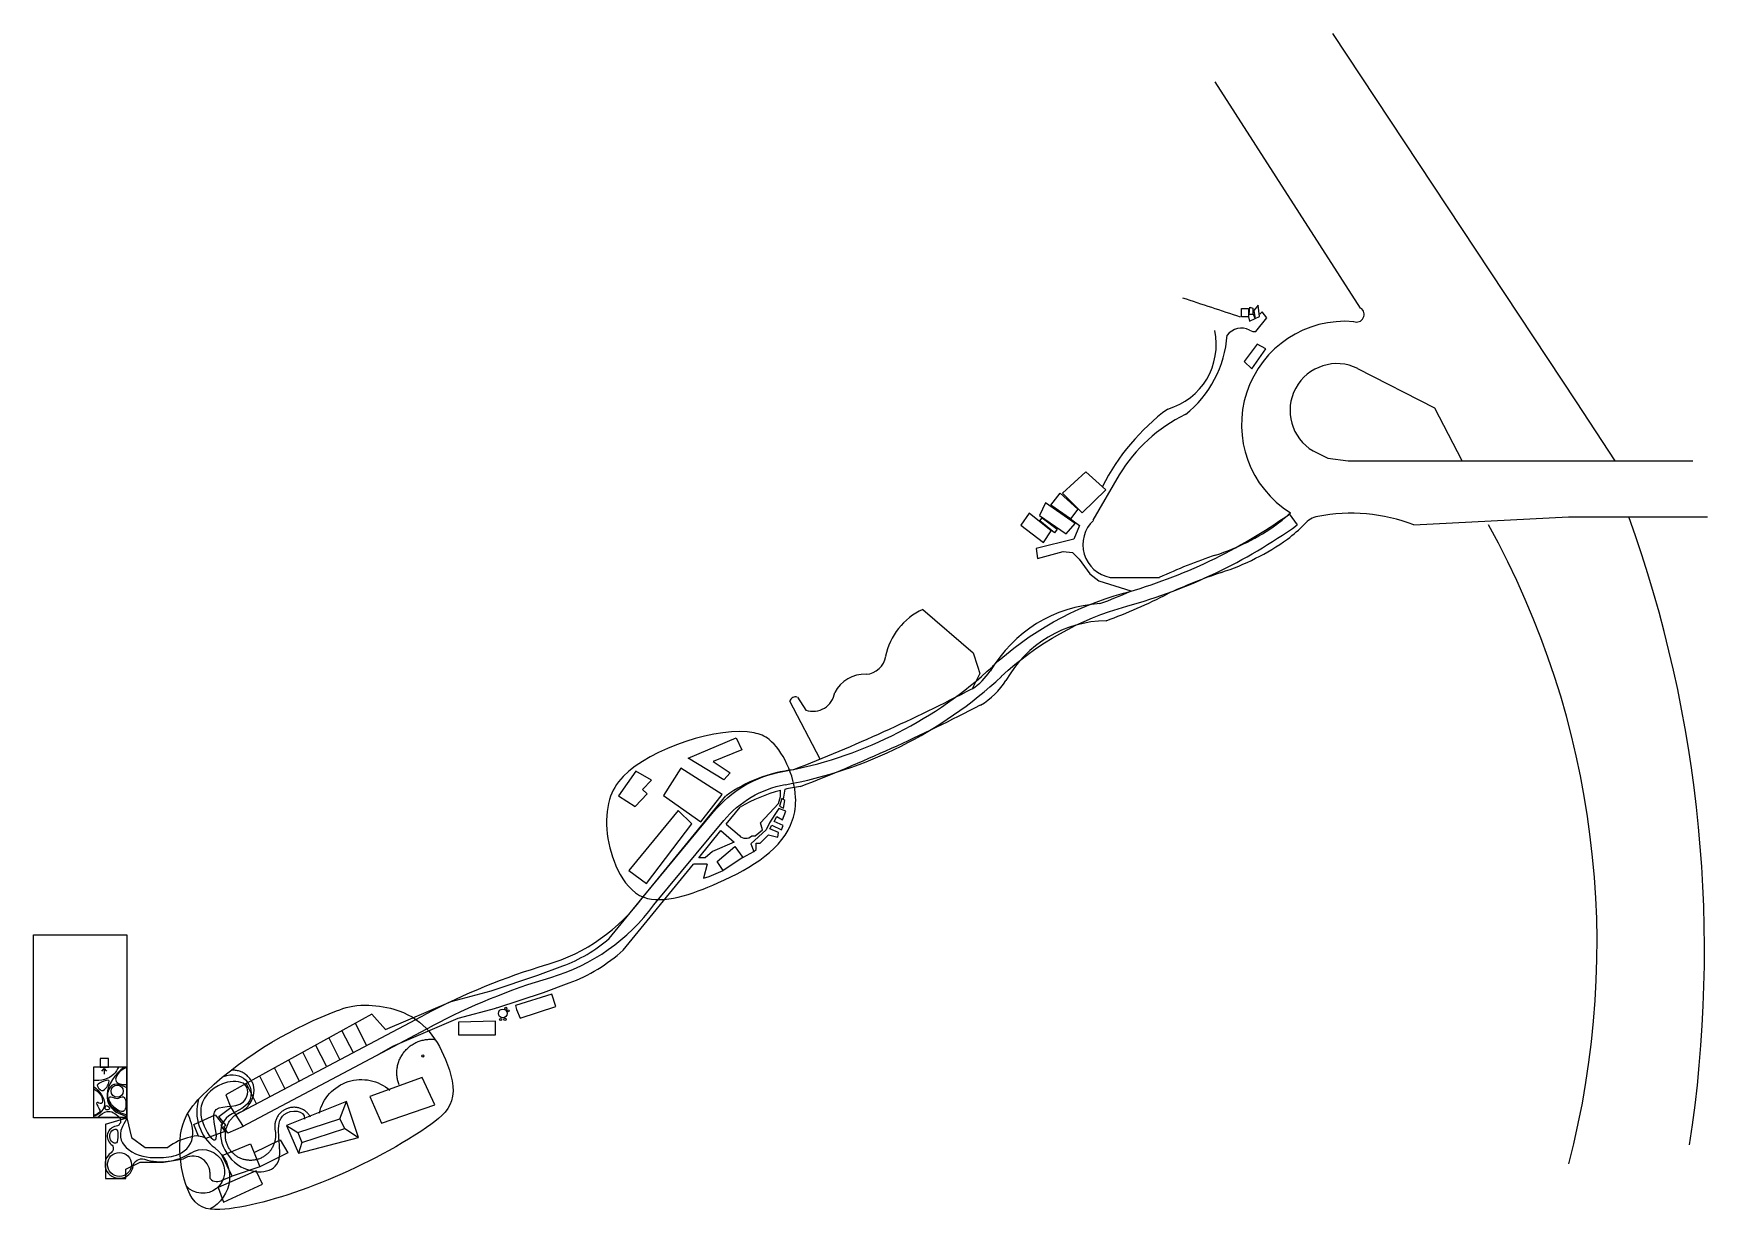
# Model space of a CAD drawing. Header units: metres. Extents: x 736 to 1737, y 647 to 1350.
import ezdxf

# ---------------------------------------------------------------- set-up
doc = ezdxf.new("R2010")
doc.units = ezdxf.units.M
for name, color, linetype, true_color in [('cad', 7, 'Continuous', 0x000000), ('景观', 7, 'Continuous', 0x000000), ('默认', 7, 'Continuous', 0x000000)]:
    doc.layers.add(name, color=color, linetype=linetype, true_color=true_color)

msp = doc.modelspace()

# ---------------------------------------------------------------- linework, layer by layer
at = {"layer": 'cad'}
for p, q in [((1512.6, 1350.1, 671.4), (1658.2, 1130.1, 671.4)), ((1529.4, 1186.1, 671.4), (1442.4, 1321.2, 671.4)), ((1465.4, 1182.3, 671.4), (1462.3, 1182.3, 671.4)), ((1462.3, 1180.9, 671.4), (1463, 1178.2, 671.4)), ((1462.8, 1182.3, 671.4), (1463.1, 1186.7, 671.4)), ((1464.9, 1182.3, 671.4), (1462.8, 1182.3, 671.4)), ((1463.1, 1186.7, 671.4), (1464.9, 1186.1, 671.4)), ((1464.9, 1186.1, 671.4), (1464.9, 1182.3, 671.4)), ((1466.3, 1179.9, 671.4), (1465.4, 1182.3, 671.4)), ((1468.1, 1187.9, 671.4), (1465.5, 1184.7, 671.4)), ((1465.5, 1184.7, 671.4), (1466.3, 1179.9, 671.4)), ((1466.3, 1179.9, 671.4), (1468.9, 1181.1, 671.4)), ((1468.9, 1181.1, 671.4), (1468.1, 1187.9, 671.4)), ((1470.5, 1183.8, 671.4), (1469.1, 1182.4, 671.4)), ((1473.4, 1180.2, 671.4), (1470.5, 1183.8, 671.4)), ((1463, 1178.2, 671.4), (1466.3, 1179.9, 671.4)), ((1463, 1173, 671.4), (1464.9, 1172.2, 671.4)), ((1464.9, 1172.2, 671.4), (1466.7, 1172.2, 671.4)), ((1466.7, 1172.2, 671.4), (1473.4, 1180.2, 671.4)), ((1467.6, 1164.6, 671.4), (1459.8, 1154.2, 671.4)), ((1464.3, 1149.8, 671.4), (1472.8, 1161.8, 671.4)), ((1472.8, 1161.8, 671.4), (1467.6, 1164.6, 671.4)), ((1459.8, 1154.2, 671.4), (1464.3, 1149.8, 671.4)), ((1573.8, 1126.4, 671.4), (1527.7, 1149.9, 671.4)), ((1590, 1094.9, 671.4), (1573.8, 1126.4, 671.4)), ((1658.2, 1130.1, 671.4), (1681.4, 1094.9, 671.4)), ((1501.1, 1100.8, 671.4), (1509.8, 1096.5, 671.4)), ((1509.8, 1096.5, 671.4), (1521.9, 1094.9, 671.4)), ((1521.9, 1094.9, 671.4), (1590, 1094.9, 671.4)), ((1590, 1094.9, 671.4), (1682.3, 1094.9, 671.4)), ((1681.4, 1094.9, 671.4), (1728, 1094.9, 671.4)), ((1351.2, 1075.6, 671.4), (1365.1, 1088.2, 671.4)), ((1365.1, 1088.2, 671.4), (1377.1, 1077.6, 671.4)), ((1369.6, 1059.3, 671.4), (1385.2, 1086.5, 671.4)), ((1344.2, 1068.4, 671.4), (1349.8, 1075.6, 671.4)), ((1349.8, 1075.6, 671.4), (1360.4, 1066, 671.4)), ((1363, 1063.7, 671.4), (1351.2, 1075.6, 671.4)), ((1377.1, 1077.6, 671.4), (1363, 1063.7, 671.4)), ((1331.3, 1063.6, 671.4), (1326.4, 1056.5, 671.4)), ((1344.5, 1053, 671.4), (1331.3, 1063.6, 671.4)), ((1341.1, 1069.7, 671.4), (1337.4, 1062.1, 671.4)), ((1337.4, 1062.1, 671.4), (1353.5, 1051.2, 671.4)), ((1337.6, 1058.9, 671.4), (1339, 1060.8, 671.4)), ((1339, 1060.8, 671.4), (1348.1, 1054.1, 671.4)), ((1358.7, 1057.5, 671.4), (1341.1, 1069.7, 671.4)), ((1356, 1060.1, 671.4), (1344.2, 1068.4, 671.4)), ((1360.4, 1066, 671.4), (1356, 1060.1, 671.4)), ((1561.2, 1056.6, 671.4), (1653.7, 1061.4, 671.4)), ((1653.7, 1061.4, 671.4), (1736.7, 1061.4, 671.4)), ((1326.4, 1056.5, 671.4), (1339.8, 1046, 671.4)), ((1346.5, 1051.8, 671.4), (1337.6, 1058.9, 671.4)), ((1339.8, 1046, 671.4), (1344.5, 1053, 671.4)), ((1348.1, 1054.1, 671.4), (1346.5, 1051.8, 671.4)), ((1353.5, 1051.2, 671.4), (1358.7, 1057.5, 671.4)), ((1356, 1060.1, 671.4), (1361.3, 1056.3, 671.4)), ((1361.3, 1056.3, 671.4), (1358, 1048, 671.4)), ((1358, 1048, 671.4), (1335.4, 1042.4, 671.4)), ((1335.4, 1042.4, 671.4), (1336.3, 1036.5, 671.4)), ((1336.3, 1036.5, 671.4), (1351.7, 1040.6, 671.4)), ((1351.7, 1040.6, 671.4), (1357.1, 1040.1, 671.4)), ((1357.1, 1040.1, 671.4), (1361.2, 1036.1, 671.4)), ((1361.2, 1036.1, 671.4), (1367.6, 1027.4, 671.4)), ((1367.6, 1027.4, 671.4), (1372.9, 1023.1, 671.4)), ((1372.9, 1023.1, 671.4), (1392, 1017.1, 671.4)), ((1379.7, 1025.2, 671.4), (1409.1, 1025.1, 671.4)), ((1267.7, 1006.1, 671.4), (1297.8, 980.1, 671.4)), ((1297.8, 980.1, 671.4), (1300.4, 972.2, 671.4)), ((1300.4, 972.2, 671.4), (1301.9, 967.8, 671.4)), ((1301.9, 967.8, 671.4), (1297.2, 958.6, 671.4)), ((1206.3, 916.6, 671.4), (1188.3, 951.3, 671.4)), ((1192.8, 953.7, 671.4), (1197.9, 945.9, 671.4)), ((1127.5, 917.2, 671.4), (1156.1, 929.3, 671.4)), ((1159.6, 922.2, 671.4), (1142.4, 915.2, 671.4)), ((1156.1, 929.3, 671.4), (1159.6, 922.2, 671.4)), ((1123.2, 911.2, 671.4), (1112.8, 895, 671.4)), ((1147.8, 895.6, 671.4), (1123.2, 911.2, 671.4)), ((1148.9, 904.3, 671.4), (1127.5, 917.2, 671.4)), ((1142.4, 915.2, 671.4), (1152.6, 908.4, 671.4)), ((1096.3, 909.5, 671.4), (1085.9, 894.7, 671.4)), ((1105.5, 904.1, 671.4), (1096.3, 909.5, 671.4)), ((1100.2, 898.4, 671.4), (1105.5, 904.1, 671.4)), ((1152.6, 908.4, 671.4), (1148.9, 904.3, 671.4)), ((1080.3, 809.4, 671.4), (1150.1, 894.8, 671.4)), ((1085.9, 894.7, 671.4), (1095.8, 888.3, 671.4)), ((1095.8, 888.3, 671.4), (1103, 896, 671.4)), ((1103, 896, 671.4), (1100.2, 898.4, 671.4)), ((1112.8, 895, 671.4), (1135, 879.2, 671.4)), ((1135, 879.2, 671.4), (1147.8, 895.6, 671.4)), ((1181.4, 890.2, 671.4), (1182.7, 894.3, 671.4)), ((1183.5, 893.2, 671.4), (1182, 888.6, 671.4)), ((1182.7, 894.3, 671.4), (1182.7, 898, 671.4)), ((1185.3, 892, 671.4), (1183.5, 893.2, 671.4)), ((1185.3, 898.6, 671.4), (1184.2, 892.7, 671.4)), ((1184.5, 887.4, 671.4), (1185.3, 892, 671.4)), ((1121.5, 886, 671.4), (1092.1, 850.1, 671.4)), ((1129.6, 878, 671.4), (1121.5, 886, 671.4)), ((1150.3, 877.8, 671.4), (1158.6, 887.9, 671.4)), ((1170.8, 878.5, 671.4), (1181.4, 890.2, 671.4)), ((1179.3, 883.5, 671.4), (1176.2, 878.6, 671.4)), ((1178.8, 879.4, 671.4), (1180.4, 882.4, 671.4)), ((1181.6, 887.1, 671.4), (1179.3, 883.5, 671.4)), ((1180.4, 882.4, 671.4), (1183.8, 880.4, 671.4)), ((1185.8, 885.6, 671.4), (1181.6, 887.1, 671.4)), ((1182, 888.6, 671.4), (1184.5, 887.4, 671.4)), ((1183.8, 880.4, 671.4), (1185.8, 885.6, 671.4)), ((1102.6, 842.3, 671.4), (1129.6, 878, 671.4)), ((1133.9, 857.7, 671.4), (1147.1, 873.9, 671.4)), ((1147.1, 873.9, 671.4), (1155, 867, 671.4)), ((1150.3, 877.8, 671.4), (1158.1, 871, 671.4)), ((1174.2, 874.4, 671.4), (1165, 866.1, 671.4)), ((1165.5, 870.8, 671.4), (1167.6, 870.8, 671.4)), ((1167.6, 870.8, 671.4), (1171.9, 874.4, 671.4)), ((1170.5, 866.4, 671.4), (1175.5, 871.5, 671.4)), ((1171.9, 874.4, 671.4), (1170.8, 878.5, 671.4)), ((1176.2, 878.6, 671.4), (1174.2, 874.4, 671.4)), ((1175.5, 871.5, 671.4), (1181.1, 870.1, 671.4)), ((1176.4, 874.9, 671.4), (1177.4, 877.1, 671.4)), ((1181.5, 872.8, 671.4), (1176.4, 874.9, 671.4)), ((1177.4, 877.1, 671.4), (1183.3, 874.4, 671.4)), ((1184.2, 876.9, 671.4), (1178.8, 879.4, 671.4)), ((1181.1, 870.1, 671.4), (1181.5, 872.8, 671.4)), ((1183.3, 874.4, 671.4), (1184.2, 876.9, 671.4)), ((1142, 861.5, 671.4), (1137.7, 857.7, 671.4)), ((1155, 867, 671.4), (1142, 861.5, 671.4)), ((1144.8, 855.4, 671.4), (1155.3, 864.5, 671.4)), ((1155.3, 864.5, 671.4), (1160.1, 857.8, 671.4)), ((1160.1, 857.8, 671.4), (1166.7, 861.4, 671.4)), ((1165, 866.1, 671.4), (1166.7, 861.4, 671.4)), ((1166.7, 861.4, 671.4), (1168.1, 862.7, 671.4)), ((1168.1, 862.7, 671.4), (1168.1, 866.4, 671.4)), ((1168.1, 866.4, 671.4), (1170.5, 866.4, 671.4)), ((1088.7, 802.5, 671.4), (1130.6, 853.8, 671.4)), ((1138.8, 853.8, 671.4), (1130.6, 853.8, 671.4)), ((1137.7, 857.7, 671.4), (1133.9, 857.7, 671.4)), ((1138.8, 853.8, 671.4), (1136.6, 845.6, 671.4)), ((1148.5, 850.1, 671.4), (1144.8, 855.4, 671.4)), ((1160.1, 857.8, 671.4), (1148.5, 850.1, 671.4)), ((1092.1, 850.1, 671.4), (1102.6, 842.3, 671.4)), ((1136.6, 845.6, 671.4), (1140.1, 846.6, 671.4)), ((1140.1, 846.6, 671.4), (1148.5, 850.1, 671.4)), ((1037.6, 787.5, 671.4), (1052.5, 793.1, 671.4)), ((1009.7, 778.3, 671.4), (1037.6, 787.5, 671.4)), ((1041, 777.2, 671.4), (1056.3, 782.9, 671.4)), ((946.6, 755.1, 671.4), (985.8, 771.8, 671.4)), ((985.8, 771.8, 671.4), (1009.7, 778.3, 671.4)), ((1013.1, 768, 671.4), (1041, 777.2, 671.4)), ((1046.1, 776.2, 671.4), (1024.2, 769.4, 671.4)), ((1048.5, 768.9, 671.4), (1046.1, 776.2, 671.4)), ((938.4, 764.2, 671.4), (863.4, 722.9, 671.4)), ((946.6, 755.1, 671.4), (938.4, 764.2, 671.4)), ((950.9, 745.1, 671.4), (990.1, 761.8, 671.4)), ((990.1, 761.8, 671.4), (1012.5, 767.8, 671.4)), ((1013.1, 768, 671.4), (1012.5, 767.8, 671.4)), ((1024.2, 769.4, 671.4), (1024.9, 767, 671.4)), ((1024.9, 767, 671.4), (1027.1, 761.8, 671.4)), ((1027.1, 761.8, 671.4), (1048.5, 768.9, 671.4)), ((920.6, 754.4, 671.4), (927.2, 741.4, 671.4)), ((928.5, 758.8, 671.4), (935.2, 745.5, 671.4)), ((1012.3, 760.1, 671.4), (990.2, 759.5, 671.4)), ((990.2, 759.5, 671.4), (990.2, 752, 671.4)), ((990.2, 752, 671.4), (1012.3, 752, 671.4)), ((1012.3, 752, 671.4), (1012.3, 760.1, 671.4)), ((897.2, 741.4, 671.4), (903.2, 729.4, 671.4)), ((904.7, 745.7, 671.4), (911.2, 733.4, 671.4)), ((912.8, 750.1, 671.4), (919.2, 737.4, 671.4)), ((913.2, 749.4, 671.4), (919.2, 737.4, 671.4)), ((913.2, 749.4, 671.4), (919.2, 737.4, 671.4)), ((941.2, 739.6, 671.4), (950.9, 745.1, 671.4)), ((880.3, 732, 671.4), (886.3, 720.1, 671.4)), ((888.9, 736.7, 671.4), (894.9, 724.7, 671.4)), ((863.4, 722.9, 671.4), (851.1, 716.1, 671.4)), ((863.4, 722.9, 671.4), (869.4, 710.9, 671.4)), ((871.4, 727.1, 671.4), (877.4, 715.1, 671.4)), ((968.6, 726.4, 671.4), (937.2, 715, 671.4)), ((976.1, 710.1, 671.4), (968.6, 726.4, 671.4)), ((851.1, 716.1, 671.4), (854.2, 708.6, 671.4)), ((923.3, 712, 671.4), (887.4, 697.7, 671.4)), ((919.4, 701.8, 671.4), (923.3, 712, 671.4)), ((930.5, 690.6, 671.4), (923.3, 712, 671.4)), ((937.2, 715, 671.4), (944.2, 699.1, 671.4)), ((779.2, 698.5, 671.4), (792, 702.3, 671.4)), ((792, 702.3, 671.4), (794.7, 690.6, 671.4)), ((832, 698.4, 671.4), (844.8, 704.2, 671.4)), ((844.8, 704.2, 671.4), (849.1, 698.6, 671.4)), ((846.9, 703.2, 671.4), (854.2, 708.6, 671.4)), ((851.1, 698, 671.4), (846.9, 703.2, 671.4)), ((854.2, 708.6, 671.4), (861.5, 697.1, 671.4)), ((894.3, 693.5, 671.4), (919.4, 701.8, 671.4)), ((922.3, 696, 671.4), (919.4, 701.8, 671.4)), ((944.2, 699.1, 671.4), (976.1, 710.1, 671.4)), ((779.2, 698.5, 671.4), (779.2, 666, 671.4)), ((794.7, 690.6, 671.4), (803, 684.6, 671.4)), ((834.9, 691.4, 671.4), (832, 698.4, 671.4)), ((850.5, 694.1, 671.4), (839.3, 689.9, 671.4)), ((849.1, 698.6, 671.4), (848.1, 697.7, 671.4)), ((848.1, 697.7, 671.4), (850.5, 694.1, 671.4)), ((849.9, 697.2, 671.4), (851.1, 698, 671.4)), ((852.3, 693.2, 671.4), (849.9, 697.2, 671.4)), ((861.5, 697.1, 671.4), (852.3, 693.2, 671.4)), ((887.4, 697.7, 671.4), (894.6, 681.2, 671.4)), ((887.4, 697.7, 671.4), (894.3, 693.5, 671.4)), ((894.3, 693.5, 671.4), (896.5, 687.6, 671.4)), ((894.6, 681.2, 671.4), (930.5, 690.6, 671.4)), ((896.5, 687.6, 671.4), (922.3, 696, 671.4)), ((922.3, 696, 671.4), (930.5, 690.6, 671.4)), ((803, 684.6, 671.4), (816.5, 684.6, 671.4)), ((849, 679.9, 671.4), (866, 686.9, 671.4)), ((866, 686.9, 671.4), (871.5, 673.1, 671.4)), ((868.1, 681.7, 671.4), (883.7, 689.2, 671.4)), ((888.3, 681.4, 671.4), (871.5, 673.1, 671.4)), ((883.7, 689.2, 671.4), (888.3, 681.4, 671.4)), ((896.5, 687.6, 671.4), (894.6, 681.2, 671.4)), ((791.5, 671.7, 671.4), (800, 675.8, 671.4)), ((791.5, 666, 671.4), (791.5, 671.7, 671.4)), ((800, 675.8, 671.4), (814, 675.8, 671.4)), ((814, 675.8, 671.4), (825.9, 677.8, 671.4)), ((869.4, 670.6, 671.4), (846.6, 660.7, 671.4)), ((854.9, 667.4, 671.4), (849, 679.9, 671.4)), ((871.5, 673.1, 671.4), (854.9, 667.4, 671.4)), ((873, 662.8, 671.4), (869.4, 670.6, 671.4)), ((779.2, 666, 671.4), (791.5, 666, 671.4)), ((841.7, 669.8, 671.4), (841.7, 666, 671.4)), ((846.6, 660.7, 671.4), (849.8, 652, 671.4)), ((849.4, 665.3, 671.4), (854.9, 667.4, 671.4)), ((849.8, 652, 671.4), (873, 662.8, 671.4))]:
    msp.add_line(p, q, dxfattribs=at)
for points in [[(1458.1, 1185.9), (1462.3, 1185.9), (1462.3, 1180.9), (1458.1, 1180.9)], [(736.2, 811.6), (792, 811.6), (792, 702.3), (736.2, 702.3)]]:
    msp.add_lwpolyline(points, close=True, dxfattribs=at)
for centre, radius in [((1016.7, 764.7, 671.4), 2.65), ((1015.4, 761.1, 671.4), 0.645), ((1018, 761.2, 671.4), 0.645), ((1018.5, 767.8, 671.4), 0.645), ((1019.9, 766.3, 671.4), 0.645), ((968.9, 739.3, 671.4), 0.645)]:
    msp.add_circle(centre, radius, dxfattribs=at)
for centre, radius, start, end in [((-1605.6, -8033.8, 671.4), 9710.3, 71.61112, 71.82582), ((1526.9, 1182.3, 671.4), 4.58, 248.5237, 56.745), ((1403.2, 1164.2, 671.4), 39.9, 285.8154, 12.4429), ((1458.2, 1163.3, 671.4), 10.8, 63.6184, 142.6358), ((1520, 1116.4, 671.4), 61.8, 85.1341, 238.2392), ((1383.7, 1174.2, 671.4), 66, 308.3805, 356.2939), ((1515.2, 1124.9, 671.4), 28, 63.3946, 239.6694), ((1494.1, 1018.7, 671.4), 133.7, 126.7643, 152.9469), ((1466.9, 1036.4, 671.4), 95.9, 116.1564, 148.4666), ((1403.3, 1154, 671.4), 123.3, 308.0861, 313.0236), ((1506, 1048.8, 671.4), 13, 99.7831, 140.9924), ((1523.5, 957.1, 671.4), 106.4, 69.2457, 100.7028), ((969.3, 802.4, 671.4), 765.6, 351.2744, 19.7695), ((1383.3, 1044.8, 671.4), 19.9, 133.2935, 259.6652), ((1401.3, 1166.5, 671.4), 134.5, 287.9391, 305.4461), ((1422.3, 1130.9, 671.4), 104.3, 307.4039, 314.8615), ((1154.3, 806, 671.4), 516.4, 345.2779, 29.0289), ((1401.3, 1166.5, 671.4), 145.4, 287.9391, 305.4461), ((1555.4, 706.1, 671.4), 351, 108.7208, 114.64), ((1555.4, 706.1, 671.4), 340.1, 108.7208, 114.64), ((1257, 1323.7, 671.4), 335.1, 290.3564, 293.7657), ((1257, 1323.7, 671.4), 346, 290.3564, 296.9913), ((1284, 970.3, 671.4), 39.3, 114.5286, 168.587), ((1378.5, 928.2, 671.4), 81.5, 93.4454, 149.8214), ((1378.2, 929.7, 671.4), 69.6, 90.6869, 150.8061), ((1232.9, 980.1, 671.4), 12.8, 274.1579, 351.1277), ((1233.2, 947, 671.4), 20.4, 88.1553, 152.6829), ((1277.4, 989.7, 671.4), 36.8, 302.4733, 326.1588), ((1278.1, 989, 671.4), 46.8, 301.0649, 327.2096), ((1191.7, 950.3, 671.4), 3.57, 73.5315, 164.418), ((810.3, 1891.5, 671.4), 1052.2, 291.1879, 297.5584), ((1202.2, 958.2, 671.4), 13, 250.4125, 351.9397), ((810.3, 1891.5, 671.4), 1063.1, 291.1879, 297.5584), ((1200.5, 824.2, 671.4), 86.7, 96.5275, 125.5004), ((1205.9, 808.1, 671.4), 92.8, 104.4771, 120.6937), ((1205.9, 808.1, 671.4), 92.8, 97.0348, 102.8726), ((1161.9, 874.6, 671.4), 5.26, 223.4698, 313.7335), ((1020.8, 878.7, 671.4), 91.3, 290.3221, 310.6219), ((1022.5, 875.1, 671.4), 98.2, 290.1165, 312.3428), ((837.5, 656.9, 671.4), 34.8, 102.4393, 127.1118), ((833.6, 680.6, 671.4), 10.9, 58.7814, 109.4942), ((831.5, 669.3, 671.4), 10.2, 2.746, 123.6549), ((846, 670.2, 671.4), 5.98, 224.7262, 304.4781)]:
    msp.add_arc(centre, radius, start, end, dxfattribs=at)
at = {"layer": '景观'}
for p, q in [((1100.6, 834.4, 500), (1142.6, 885.1, 500)), ((1106.9, 829.5, 500), (1148.8, 880, 500)), ((857.4, 704.3, 500), (964.7, 761.1, 500)), ((964.7, 761.1, 500), (970.8, 764.3, 500)), ((861.1, 697.2, 500), (974.6, 757.3, 500)), ((792, 732.7, 500), (772, 732.7, 500)), ((772, 732.7, 500), (772, 702.7, 500)), ((792, 702.7, 500), (792, 732.7, 500)), ((772, 702.7, 500), (792, 702.7, 500))]:
    msp.add_line(p, q, dxfattribs=at)
msp.add_lwpolyline([(776.1, 732.7), (781.1, 732.7), (781.1, 737.7), (776.1, 737.7)], close=True, dxfattribs=at)
for points in [[(777, 730.3), (778.4, 731.9), (779.8, 730.2)], [(778.4, 731.9), (778.4, 728.4)]]:
    msp.add_lwpolyline(points, dxfattribs=at)
for centre, radius in [((786.2, 718.3, 500), 3.63), ((787.6, 674.5, 500), 7.15)]:
    msp.add_circle(centre, radius, dxfattribs=at)
for centre, radius, start, end in [((1303.4, 1320, 500), 315.7, 285.4668, 305.5283), ((1303.4, 1320, 500), 323.7, 285.4668, 305.5283), ((1139.6, 1154.5, 500), 249.3, 281.2081, 312.8948), ((1139.6, 1154.5, 500), 257.3, 280.2704, 312.8948), ((1139.6, 1154.5, 500), 249.3, 280.2704, 281.2081), ((1011.7, 899.6, 500), 110.3, 286.5766, 323.7183), ((1011.7, 899.6, 500), 110.3, 323.7183, 323.7848), ((1011.7, 899.6, 500), 118.3, 286.5766, 323.6669), ((860.8, 706, 500), 27, 163.9532, 233.4161), ((786.4, 691.3, 500), 6.1, 98.0556, 232.286), ((787.4, 674.6, 500), 8.42, 125.0496, 351.3965), ((812.4, 708.9, 500), 32.8, 252.5262, 302.8867)]:
    msp.add_arc(centre, radius, start, end, dxfattribs=at)
at = {"layer": '景观', "extrusion": (0, 0, -1)}
for centre, radius, start, end in [((-1438.1, 833.2, -500), 189.4, 47.1052, 74.5332), ((-1438.1, 833.2, -500), 181.4, 47.1052, 74.5332), ((-1196.5, 840.4, -500), 70, 39.6427, 79.7296), ((-1196.5, 840.4, -500), 62, 39.6427, 79.7296), ((-1156.2, 414, -500), 396.4, 62.1173, 73.4234), ((-1156.2, 414, -500), 388.4, 62.1173, 73.4234), ((-932.2, 699.4, -500), 25.8, 12.9946, 131.3002), ((-785.1, 700.5, -500), 3.21, 136.757, 261.9444), ((-780.8, 684, -500), 3.11, 127.714, 234.9504), ((-837.3, 670.3, -500), 13.1, 57.1133, 317.6793), ((-831.9, 667, -500), 21.5, 126.5839, 243.4114), ((-800.9, 672.5, -500), 5.29, 8.6035, 107.4738)]:
    msp.add_arc(centre, radius, start, end, dxfattribs=at)
at = {"layer": '景观'}
for points, knots in [([(1088.6, 906.2, 500), (1105, 923.3, 500), (1152.5, 938.5, 500), (1181.2, 927.4, 500), (1193.8, 901.4, 500), (1188.5, 865.8, 500), (1153.3, 844, 500), (1102, 826.2, 500), (1079.9, 855.1, 500), (1076, 887.3, 500), (1084.6, 902, 500), (1088.6, 906.2, 500)], [0, 0, 0, 0, 82.168839, 95.25178, 132.439638, 146.131239, 202.688032, 244.044406, 269.274425, 316.362864, 336.181964, 336.181964, 336.181964, 336.181964]), ([(951.6, 767.2, 500), (946.1, 768.8, 500), (930.3, 770.8, 500), (899.4, 760.4, 500), (858.8, 738.5, 500), (824.7, 703.1, 500), (822.3, 679.1, 500), (830.3, 648.1, 500), (866, 644.8, 500), (943.9, 675, 500), (990.7, 711.1, 500), (981.4, 745.4, 500), (967.9, 762.6, 500), (951.6, 767.2, 500)], [0, 0, 0, 0, 13.913428, 34.4376, 134.042589, 152.793878, 176.974473, 204.120397, 236.674519, 354.942836, 376.389475, 399.639255, 440.615352, 440.615352, 440.615352, 440.615352]), ([(787, 732.7, 500), (786.3, 731.1, 500), (783.2, 725.8, 500), (776.4, 724.4, 500), (772, 724.6, 500)], [1.165401, 1.165401, 1.165401, 1.165401, 6.369659, 19.049716, 19.049716, 19.049716, 19.049716]), ([(790.4, 732.7, 500), (784.9, 728.8, 500), (776.6, 715.8, 500), (784.1, 705, 500), (792, 703.6, 500), (792, 702.7, 500)], [1.057038, 1.057038, 1.057038, 1.057038, 16.411301, 30.24154, 36.637345, 36.637345, 36.637345, 36.637345]), ([(792, 732.5, 500), (789.5, 731.3, 500), (786.5, 729.5, 500), (784.4, 722.8, 500), (789.4, 722.1, 500), (792, 722.2, 500)], [0.408705, 0.408705, 0.408705, 0.408705, 8.855399, 11.249135, 18.548343, 18.548343, 18.548343, 18.548343]), ([(772, 721.1, 500), (776, 718.5, 500), (780.7, 711.2, 500), (776.3, 705, 500), (773.4, 703.6, 500), (772, 703.3, 500)], [0.944062, 0.944062, 0.944062, 0.944062, 9.500031, 14.710382, 18.875925, 18.875925, 18.875925, 18.875925]), ([(778.7, 719.2, 500), (778.1, 718.7, 500), (777.4, 718.5, 500), (776.4, 718.9, 500), (774.8, 720.1, 500), (774.2, 721.9, 500), (775.6, 723.1, 500), (778.3, 724.6, 500), (782.1, 725, 500), (780.9, 721.8, 500), (779.2, 719.7, 500), (778.7, 719.2, 500)], [0, 0, 0, 0, 1.760139, 2.977108, 5.045469, 5.854123, 6.662778, 11.031269, 12.419333, 15.083985, 16.742701, 16.742701, 16.742701, 16.742701]), ([(792, 720.2, 500), (790, 721.2, 500), (785.9, 723.4, 500), (780.6, 720.2, 500), (779.2, 709.6, 500), (787.4, 705.4, 500), (792, 704.2, 500)], [0.196543, 0.196543, 0.196543, 0.196543, 7.327209, 10.611556, 18.929714, 32.889764, 32.889764, 32.889764, 32.889764]), ([(836.5, 709.3, 500), (838, 715.7, 500), (847.9, 725.4, 500), (866.2, 723.6, 500), (862.2, 705.4, 500), (838.4, 713.7, 500), (847.5, 689.7, 500), (842.1, 688.4, 500), (835.8, 701, 500), (836.1, 707.6, 500), (836.5, 709.3, 500)], [0, 0, 0, 0, 19.219059, 30.229072, 40.483281, 60.475042, 75.336457, 80.905773, 95.624448, 100.833822, 100.833822, 100.833822, 100.833822]), ([(849.7, 727, 500), (855.1, 729, 500), (865.6, 726.7, 500), (868.3, 708.6, 500), (841.6, 703.2, 500), (852.5, 667.9, 500), (891.1, 669.1, 500), (876.3, 707.7, 500), (898.4, 707.3, 500), (898.2, 701.6, 500)], [1.108735, 1.108735, 1.108735, 1.108735, 13.697497, 28.182379, 47.484637, 83.25541, 109.966415, 132.90635, 146.702117, 146.702117, 146.702117, 146.702117]), ([(772, 719.8, 500), (773.4, 719, 500), (776.9, 716.5, 500), (777.9, 712.1, 500), (776.5, 710.4, 500), (772.8, 712.8, 500), (775.1, 708.1, 500), (776.7, 705.6, 500), (773.7, 704.1, 500), (772, 703.9, 500)], [1.094519, 1.094519, 1.094519, 1.094519, 5.125152, 10.435705, 11.585811, 13.99623, 17.937413, 20.54776, 24.502013, 24.502013, 24.502013, 24.502013]), ([(781.6, 714.7, 500), (780.6, 714, 500), (783.1, 708.8, 500), (789.6, 704.6, 500), (791.8, 708.8, 500), (791.3, 716.9, 500), (785.9, 712.8, 500), (783.5, 715.3, 500), (781.8, 714.9, 500), (781.6, 714.7, 500)], [0, 0, 0, 0, 4.582905, 12.210909, 13.922902, 18.921272, 21.862857, 25.910388, 27.055487, 27.055487, 27.055487, 27.055487]), ([(775, 702.7, 500), (776.4, 704.3, 500), (781.1, 707.8, 500), (785.2, 704.9, 500), (787.4, 702.7, 500)], [0.49478, 0.49478, 0.49478, 0.49478, 6.910084, 16.028379, 16.028379, 16.028379, 16.028379]), ([(779.5, 709.5, 500), (779.2, 709.3, 500), (779, 708.4, 500), (779.3, 707, 500), (781, 706.8, 500), (781.9, 708.3, 500), (780.5, 709.7, 500), (779.7, 709.7, 500), (779.5, 709.5, 500)], [0, 0, 0, 0, 1.738293, 2.300879, 4.524622, 5.314438, 7.445055, 8.448344, 8.448344, 8.448344, 8.448344]), ([(792, 702.7, 500), (792, 701.4, 500), (785.3, 692.4, 500), (794.3, 679.3, 500), (809.8, 678.2, 500), (824.9, 679.5, 500), (833.7, 689.4, 500), (830.2, 701.1, 500), (828.3, 704.9, 500)], [0, 0, 0, 0, 4.250663, 17.103062, 37.396517, 53.70779, 74.887578, 87.464848, 87.464848, 87.464848, 87.464848])]:
    msp.add_open_spline(points, degree=3, knots=knots, dxfattribs=at)
for points, weights, knots in [([(954.7, 722, 487.3), (950.6, 732.7, 487.3), (957.8, 741.7, 487.3), (964.9, 750.7, 487.3), (976.3, 749.1, 487.3)], [1, 0.868014357431, 1, 0.868014357431, 1], [0, 0, 0, 20.889061, 20.889061, 41.778122, 41.778122, 41.778122]), ([(860.2, 705.9, 500), (869.8, 711, 500), (867.8, 721.3, 500), (864.9, 731.6, 500), (854.3, 730.8, 500)], [1, 0.747364162513, 1, 0.761948265799, 0.972515608921], [95.989738, 95.989738, 95.989738, 114.002294, 114.002294, 130.975025, 130.975025, 130.975025]), ([(880.6, 694.9, 500), (882.5, 685.6, 500), (874.9, 679.9, 500), (867.2, 674.2, 500), (858.8, 678.7, 500), (850.4, 683.2, 500), (850.9, 692.8, 500), (851.4, 702.3, 500), (860.2, 705.9, 500)], [1, 0.844510783078, 1, 0.844510783078, 1, 0.844510783078, 1, 0.844510783078, 1], [30.93735, 30.93735, 30.93735, 47.200447, 47.200447, 63.463544, 63.463544, 79.726641, 79.726641, 95.989738, 95.989738, 95.989738]), ([(901.8, 702.8, 500), (897, 711.3, 500), (887.9, 707.9, 500), (878.7, 704.5, 500), (880.6, 694.9, 500)], [1, 0.760383549387, 1, 0.760383549387, 1], [0, 0, 0, 15.468675, 15.468675, 30.93735, 30.93735, 30.93735])]:
    msp.add_rational_spline(points, weights, degree=2, knots=knots, dxfattribs=at)
msp.add_open_spline([(785.1, 695.6, 500), (784.3, 695.5, 500), (782.1, 694.3, 500), (781.4, 689.6, 500), (784.2, 687.1, 500), (786.4, 686.7, 500), (787, 694.5, 500), (785.9, 695.6, 500), (785.1, 695.6, 500)], degree=3, dxfattribs=at)
at = {"layer": '默认'}
msp.add_lwpolyline([(1491.6, 1056.6), (1486.9, 1063.1)], dxfattribs=at)

doc.saveas('drawing.dxf')
